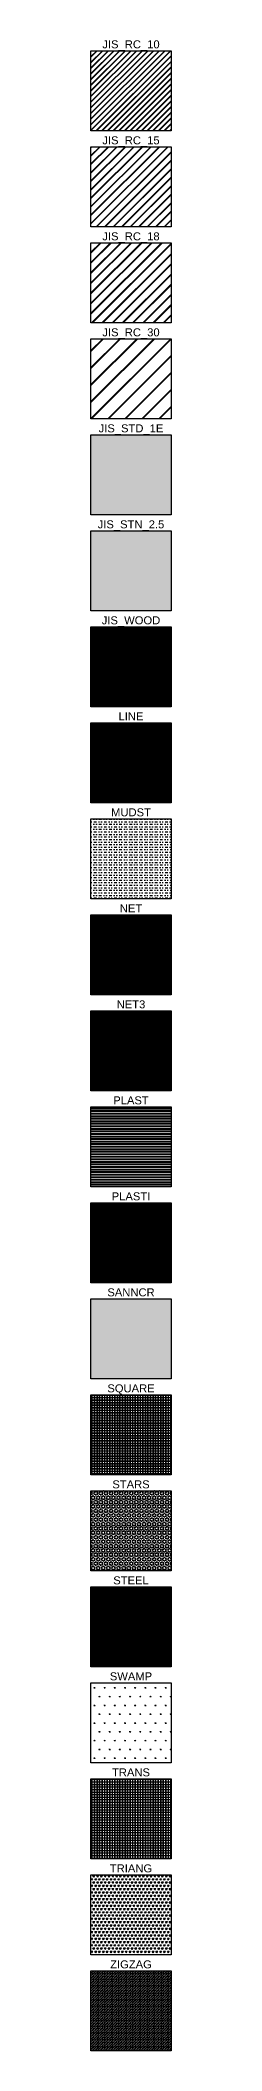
# Model space of a CAD drawing. Header units: millimetres. Extents: x -792 to -548, y -18681 to 1226.
# Drawn here: x -769 to -569, y -18681 to -13655 of the extents above; entities that cross this region are included whole.
import ezdxf
from ezdxf.enums import TextEntityAlignment as Align

# ---------------------------------------------------------------- set-up
doc = ezdxf.new("R2010")
doc.units = ezdxf.units.MM
doc.styles.get("Standard").update_dxf_attribs({"font": 'arial.ttf'})

msp = doc.modelspace()

# ---------------------------------------------------------------- hatches: boundary and pattern name
h = msp.add_hatch()
h.set_pattern_fill('JIS_RC_10', color=256)
h.paths.add_polyline_path([(-769.4, -13880.9), (-569.4, -13880.9), (-569.4, -13680.9), (-769.4, -13680.9)])
h = msp.add_hatch()
h.set_pattern_fill('JIS_RC_15', color=256)
h.paths.add_polyline_path([(-769.4, -14120.9), (-569.4, -14120.9), (-569.4, -13920.9), (-769.4, -13920.9)])
h = msp.add_hatch()
h.set_pattern_fill('JIS_RC_18', color=256)
h.paths.add_polyline_path([(-569.4, -14160.9), (-769.4, -14160.9), (-769.4, -14360.9), (-569.4, -14360.9)])
h = msp.add_hatch()
h.set_pattern_fill('JIS_RC_30', color=256)
h.paths.add_polyline_path([(-769.4, -14600.9), (-569.4, -14600.9), (-569.4, -14400.9), (-769.4, -14400.9)])
h = msp.add_hatch()
h.set_pattern_fill('JIS_STN_1E', color=256)
h.paths.add_polyline_path([(-769.4, -14840.9), (-569.4, -14840.9), (-569.4, -14640.9), (-769.4, -14640.9)])
h = msp.add_hatch()
h.set_pattern_fill('JIS_STN_2.5', color=256)
h.paths.add_polyline_path([(-569.4, -14880.9), (-769.4, -14880.9), (-769.4, -15080.9), (-569.4, -15080.9)])
h = msp.add_hatch()
h.set_pattern_fill('JIS_WOOD', color=256)
h.paths.add_polyline_path([(-769.4, -15320.9), (-569.4, -15320.9), (-569.4, -15120.9), (-769.4, -15120.9)])
h = msp.add_hatch()
h.set_pattern_fill('LINE', color=256)
h.paths.add_polyline_path([(-769.4, -15560.9), (-569.4, -15560.9), (-569.4, -15360.9), (-769.4, -15360.9)])
h = msp.add_hatch()
h.set_pattern_fill('MUDST', color=256)
h.paths.add_polyline_path([(-569.4, -15600.9), (-769.4, -15600.9), (-769.4, -15800.9), (-569.4, -15800.9)])
h = msp.add_hatch()
h.set_pattern_fill('NET', color=256)
h.paths.add_polyline_path([(-769.4, -16040.9), (-569.4, -16040.9), (-569.4, -15840.9), (-769.4, -15840.9)])
h = msp.add_hatch()
h.set_pattern_fill('NET3', color=256)
h.paths.add_polyline_path([(-769.4, -16280.9), (-569.4, -16280.9), (-569.4, -16080.9), (-769.4, -16080.9)])
h = msp.add_hatch()
h.set_pattern_fill('PLAST', color=256)
h.paths.add_polyline_path([(-569.4, -16320.9), (-769.4, -16320.9), (-769.4, -16520.9), (-569.4, -16520.9)])
h = msp.add_hatch()
h.set_pattern_fill('PLASTI', color=256)
h.paths.add_polyline_path([(-769.4, -16760.9), (-569.4, -16760.9), (-569.4, -16560.9), (-769.4, -16560.9)])
h = msp.add_hatch()
h.set_pattern_fill('SACNCR', color=256)
h.paths.add_polyline_path([(-769.4, -17000.9), (-569.4, -17000.9), (-569.4, -16800.9), (-769.4, -16800.9)])
h = msp.add_hatch()
h.set_pattern_fill('SQUARE', color=256)
h.paths.add_polyline_path([(-569.4, -17040.9), (-769.4, -17040.9), (-769.4, -17240.9), (-569.4, -17240.9)])
h = msp.add_hatch()
h.set_pattern_fill('STARS', color=256)
h.paths.add_polyline_path([(-769.4, -17480.9), (-569.4, -17480.9), (-569.4, -17280.9), (-769.4, -17280.9)])
h = msp.add_hatch()
h.set_pattern_fill('STEEL', color=256)
h.set_pattern_definition([(45, (0, 0), (-2.24506403, 2.24506403), []), (45, (0, 1.5875), (-2.24506403, 2.24506403), [])])
h.paths.add_polyline_path([(-769.4, -17720.9), (-569.4, -17720.9), (-569.4, -17520.9), (-769.4, -17520.9)])
h = msp.add_hatch()
h.set_pattern_fill('SWAMP', color=256)
h.paths.add_polyline_path([(-569.4, -17760.9), (-769.4, -17760.9), (-769.4, -17960.9), (-569.4, -17960.9)])
h = msp.add_hatch()
h.set_pattern_fill('TRANS', color=256)
h.paths.add_polyline_path([(-569.4, -18000.9), (-769.4, -18000.9), (-769.4, -18200.9), (-569.4, -18200.9)])
h = msp.add_hatch()
h.set_pattern_fill('TRIANG', color=256)
h.paths.add_polyline_path([(-569.4, -18240.9), (-769.4, -18240.9), (-769.4, -18440.9), (-569.4, -18440.9)])
h = msp.add_hatch()
h.set_pattern_fill('ZIGZAG', color=256)
h.set_pattern_definition([(0, (0, 0), (3.175, 3.175), [3.175, -3.175]), (90, (3.175, 0), (-3.175, 3.175), [3.175, -3.175])])
h.paths.add_polyline_path([(-569.4, -18480.9), (-769.4, -18480.9), (-769.4, -18680.9), (-569.4, -18680.9)])

# ---------------------------------------------------------------- linework, layer by layer
for points in [[(-769.4, -13680.9), (-569.4, -13680.9), (-569.4, -13880.9), (-769.4, -13880.9)], [(-769.4, -13920.9), (-569.4, -13920.9), (-569.4, -14120.9), (-769.4, -14120.9)], [(-769.4, -14160.9), (-569.4, -14160.9), (-569.4, -14360.9), (-769.4, -14360.9)], [(-769.4, -14400.9), (-569.4, -14400.9), (-569.4, -14600.9), (-769.4, -14600.9)], [(-769.4, -14640.9), (-569.4, -14640.9), (-569.4, -14840.9), (-769.4, -14840.9)], [(-769.4, -14880.9), (-569.4, -14880.9), (-569.4, -15080.9), (-769.4, -15080.9)], [(-769.4, -15120.9), (-569.4, -15120.9), (-569.4, -15320.9), (-769.4, -15320.9)], [(-769.4, -15360.9), (-569.4, -15360.9), (-569.4, -15560.9), (-769.4, -15560.9)], [(-769.4, -15600.9), (-569.4, -15600.9), (-569.4, -15800.9), (-769.4, -15800.9)], [(-769.4, -15840.9), (-569.4, -15840.9), (-569.4, -16040.9), (-769.4, -16040.9)], [(-769.4, -16080.9), (-569.4, -16080.9), (-569.4, -16280.9), (-769.4, -16280.9)], [(-769.4, -16320.9), (-569.4, -16320.9), (-569.4, -16520.9), (-769.4, -16520.9)], [(-769.4, -16560.9), (-569.4, -16560.9), (-569.4, -16760.9), (-769.4, -16760.9)], [(-769.4, -16800.9), (-569.4, -16800.9), (-569.4, -17000.9), (-769.4, -17000.9)], [(-769.4, -17040.9), (-569.4, -17040.9), (-569.4, -17240.9), (-769.4, -17240.9)], [(-769.4, -17280.9), (-569.4, -17280.9), (-569.4, -17480.9), (-769.4, -17480.9)], [(-769.4, -17520.9), (-569.4, -17520.9), (-569.4, -17720.9), (-769.4, -17720.9)], [(-769.4, -17760.9), (-569.4, -17760.9), (-569.4, -17960.9), (-769.4, -17960.9)], [(-769.4, -18000.9), (-569.4, -18000.9), (-569.4, -18200.9), (-769.4, -18200.9)], [(-769.4, -18240.9), (-569.4, -18240.9), (-569.4, -18440.9), (-769.4, -18440.9)], [(-769.4, -18480.9), (-569.4, -18480.9), (-569.4, -18680.9), (-769.4, -18680.9)]]:
    msp.add_lwpolyline(points, close=True)

# ---------------------------------------------------------------- texts
for s, p in [('JIS_RC_10', (-669.4, -13680.9)), ('JIS_RC_15', (-669.4, -13920.9)), ('JIS_RC_18', (-669.4, -14160.9)), ('JIS_RC_30', (-669.4, -14400.9)), ('JIS_STD_1E', (-669.4, -14640.9)), ('JIS_STN_2.5', (-669.4, -14880.9)), ('JIS_WOOD', (-669.4, -15120.9)), ('LINE', (-669.4, -15360.9)), ('MUDST', (-669.4, -15600.9)), ('NET', (-669.4, -15840.9)), ('NET3', (-669.4, -16080.9)), ('PLAST', (-669.4, -16320.9)), ('PLASTI', (-669.4, -16560.9)), ('SANNCR', (-669.4, -16800.9)), ('SQUARE', (-669.4, -17040.9)), ('STARS', (-669.4, -17280.9)), ('STEEL', (-669.4, -17520.9)), ('SWAMP', (-669.4, -17760.9)), ('TRANS', (-669.4, -18000.9)), ('TRIANG', (-669.4, -18240.9)), ('ZIGZAG', (-669.4, -18480.9))]:
    msp.add_text(s, height=20).set_placement(p, align=Align.BOTTOM_CENTER)

doc.saveas('drawing.dxf')
